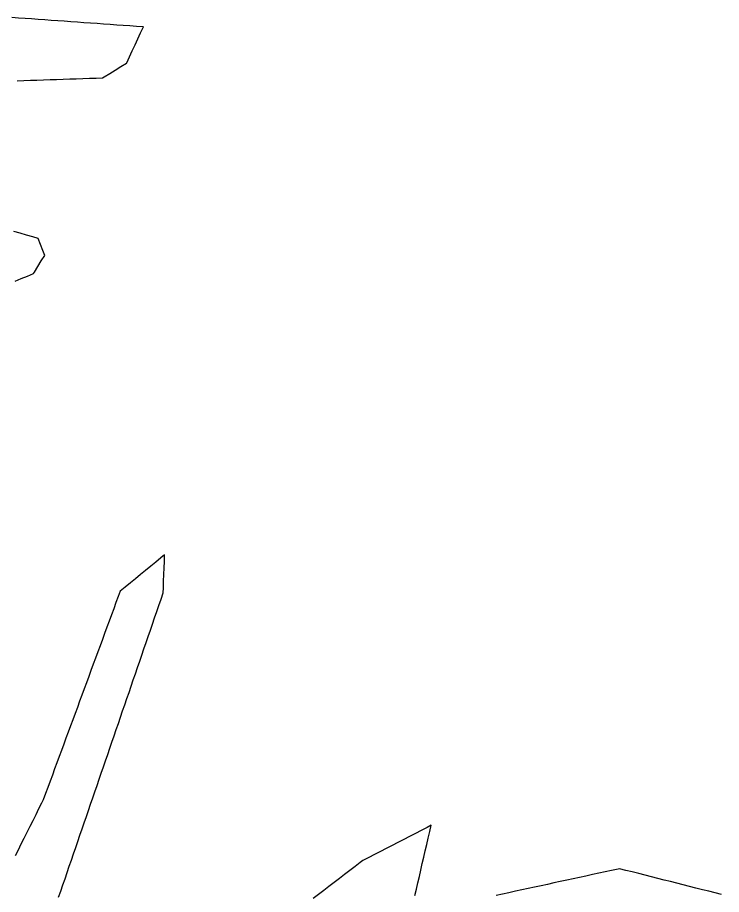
# Model space of a CAD drawing. Header units: millimetres. Extents: x 0 to 2762, y 6 to 2482.
# Drawn here: x 2007.8 to 2115, y 1492.2 to 1625.7 of the extents above; entities that cross this region are included whole.
import ezdxf

# ---------------------------------------------------------------- set-up
doc = ezdxf.new("R2010")
doc.units = ezdxf.units.MM
doc.layers.add('ALL_ISLANDS', color=7, linetype='Continuous')
doc.layers.add('OUTLINE_ISLAND_01', color=7, linetype='Continuous')

msp = doc.modelspace()

# ---------------------------------------------------------------- linework, layer by layer
at = {"layer": 'ALL_ISLANDS'}
for points in [[(2007.7785, 1616.0703), (2008.778, 1616.1037), (2009.7774, 1616.137), (2010.7769, 1616.1704), (2011.7763, 1616.2037), (2012.7758, 1616.2371), (2013.7752, 1616.2704), (2014.7746, 1616.3038), (2015.7741, 1616.3371), (2016.7735, 1616.3705), (2017.773, 1616.4038), (2018.7724, 1616.4372), (2019.7719, 1616.4705), (2020.7713, 1616.5039), (2021.0023, 1616.6455), (2021.8549, 1617.168), (2022.7075, 1617.6906), (2023.5601, 1618.2132), (2024.4127, 1618.7358), (2024.4473, 1618.8102), (2024.8701, 1619.7164), (2025.2928, 1620.6226), (2025.7156, 1621.5289), (2026.1383, 1622.4351), (2026.5611, 1623.3414), (2026.9838, 1624.2476), (2026.9184, 1624.2523), (2025.921, 1624.3239), (2024.9235, 1624.3954), (2023.9261, 1624.467), (2022.9287, 1624.5385), (2021.9312, 1624.61), (2020.9338, 1624.6816), (2019.9363, 1624.7531), (2018.9389, 1624.8247), (2017.9415, 1624.8962), (2016.944, 1624.9678), (2015.9466, 1625.0393), (2014.9492, 1625.1109), (2013.9517, 1625.1824), (2012.9543, 1625.2539), (2011.9568, 1625.3255), (2010.9594, 1625.397), (2009.962, 1625.4686), (2008.9645, 1625.5401), (2007.9671, 1625.6117), (2006.9697, 1625.6832)], [(2007.4709, 1585.5449), (2008.3955, 1585.9259), (2009.32, 1586.307), (2010.2446, 1586.6881), (2010.3883, 1586.9186), (2010.9174, 1587.7671), (2011.4466, 1588.6156), (2011.9758, 1589.4641), (2011.693, 1590.1881), (2011.3293, 1591.1196), (2010.9655, 1592.0511), (2010.1297, 1592.2907), (2009.1685, 1592.5663), (2008.2072, 1592.8419), (2007.2459, 1593.1175)], [(2014.0821, 1491.7283), (2014.407, 1492.6741), (2014.7319, 1493.6198), (2015.0568, 1494.5655), (2015.3817, 1495.5113), (2015.7066, 1496.457), (2016.0316, 1497.4028), (2016.3565, 1498.3485), (2016.6814, 1499.2943), (2017.0063, 1500.24), (2017.3312, 1501.1858), (2017.6561, 1502.1315), (2017.981, 1503.0772), (2018.3059, 1504.023), (2018.6309, 1504.9687), (2018.9558, 1505.9145), (2019.2807, 1506.8602), (2019.6056, 1507.806), (2019.9305, 1508.7517), (2020.2554, 1509.6975), (2020.5803, 1510.6432), (2020.9052, 1511.5889), (2021.2302, 1512.5347), (2021.5551, 1513.4804), (2021.88, 1514.4262), (2022.2049, 1515.3719), (2022.5298, 1516.3177), (2022.8547, 1517.2634), (2023.1796, 1518.2091), (2023.5045, 1519.1549), (2023.8295, 1520.1006), (2024.1544, 1521.0464), (2024.4793, 1521.9921), (2024.8042, 1522.9379), (2025.1291, 1523.8836), (2025.454, 1524.8294), (2025.7789, 1525.7751), (2026.1038, 1526.7208), (2026.4288, 1527.6666), (2026.7537, 1528.6123), (2027.0786, 1529.5581), (2027.4035, 1530.5038), (2027.7284, 1531.4496), (2028.0533, 1532.3953), (2028.3782, 1533.3411), (2028.7031, 1534.2868), (2029.0281, 1535.2325), (2029.353, 1536.1783), (2029.6779, 1537.124), (2030.0028, 1538.0698), (2030.0335, 1538.8735), (2030.0716, 1539.8728), (2030.1098, 1540.872), (2030.148, 1541.8713), (2030.1861, 1542.8706), (2030.2243, 1543.8699), (2029.6543, 1543.4044), (2028.8797, 1542.7719), (2028.1051, 1542.1395), (2027.3305, 1541.507), (2026.5559, 1540.8745), (2025.7814, 1540.2421), (2025.0068, 1539.6096), (2024.2322, 1538.9771), (2023.4576, 1538.3447), (2023.1607, 1537.5397), (2022.8146, 1536.6015), (2022.4685, 1535.6633), (2022.1224, 1534.7251), (2021.7763, 1533.7869), (2021.4302, 1532.8487), (2021.0841, 1531.9105), (2020.738, 1530.9723), (2020.3919, 1530.0341), (2020.0458, 1529.0958), (2019.6997, 1528.1576), (2019.3537, 1527.2194), (2019.0076, 1526.2812), (2018.6615, 1525.343), (2018.3154, 1524.4048), (2017.9693, 1523.4666), (2017.6232, 1522.5284), (2017.2771, 1521.5902), (2016.931, 1520.652), (2016.5849, 1519.7138), (2016.2388, 1518.7756), (2015.8928, 1517.8374), (2015.5467, 1516.8992), (2015.2006, 1515.961), (2014.8545, 1515.0228), (2014.5084, 1514.0846), (2014.1623, 1513.1464), (2013.8162, 1512.2082), (2013.4701, 1511.27), (2013.124, 1510.3318), (2012.7779, 1509.3936), (2012.4318, 1508.4554), (2012.0858, 1507.5172), (2011.7397, 1506.579), (2011.4856, 1506.0721), (2011.0375, 1505.1781), (2010.5894, 1504.2841), (2010.1413, 1503.3902), (2009.6932, 1502.4962), (2009.2451, 1501.6022), (2008.7971, 1500.7082), (2008.349, 1499.8142), (2007.9009, 1498.9202), (2007.4528, 1498.0262)], [(2068.3311, 1491.9878), (2068.5572, 1492.9619), (2068.7832, 1493.936), (2069.0093, 1494.9101), (2069.2354, 1495.8842), (2069.4615, 1496.8583), (2069.6876, 1497.8324), (2069.9137, 1498.8065), (2070.1398, 1499.7806), (2070.3659, 1500.7547), (2070.592, 1501.7288), (2070.8181, 1502.7029), (2070.1835, 1502.3755), (2069.2948, 1501.9169), (2068.4061, 1501.4584), (2067.5175, 1500.9998), (2066.6288, 1500.5412), (2065.7402, 1500.0827), (2064.8515, 1499.6241), (2063.9628, 1499.1656), (2063.0742, 1498.707), (2062.1855, 1498.2484), (2061.2968, 1497.7899), (2060.4082, 1497.3313), (2060.0102, 1497.027), (2059.2158, 1496.4196), (2058.4214, 1495.8122), (2057.627, 1495.2048), (2056.8326, 1494.5973), (2056.0382, 1493.9899), (2055.2438, 1493.3825), (2054.4494, 1492.7751), (2053.6551, 1492.1677), (2052.8607, 1491.5603)], [(2115.0125, 1492.154), (2114.043, 1492.3992), (2113.0735, 1492.6443), (2112.104, 1492.8895), (2111.1345, 1493.1347), (2110.165, 1493.3798), (2109.1956, 1493.625), (2108.2261, 1493.8702), (2107.2566, 1494.1153), (2106.2871, 1494.3605), (2105.3176, 1494.6057), (2104.3482, 1494.8509), (2103.3787, 1495.096), (2102.4092, 1495.3412), (2101.4397, 1495.5864), (2100.4702, 1495.8315), (2099.5008, 1496.0767), (2099.2647, 1496.0257), (2098.2873, 1495.8145), (2097.3098, 1495.6033), (2096.3324, 1495.3921), (2095.3549, 1495.1809), (2094.3775, 1494.9697), (2093.4001, 1494.7586), (2092.4226, 1494.5474), (2091.4452, 1494.3362), (2090.4677, 1494.125), (2089.4903, 1493.9138), (2088.5128, 1493.7026), (2087.5354, 1493.4914), (2086.5579, 1493.2802), (2085.5805, 1493.069), (2084.603, 1492.8578), (2083.6256, 1492.6467), (2082.6482, 1492.4355), (2081.6707, 1492.2243), (2080.6933, 1492.0131)]]:
    msp.add_lwpolyline(points, dxfattribs=at)
at = {"layer": 'OUTLINE_ISLAND_01'}
for points in [[(2007.7785, 1616.0703), (2008.778, 1616.1037), (2009.7774, 1616.137), (2010.7769, 1616.1704), (2011.7763, 1616.2037), (2012.7758, 1616.2371), (2013.7752, 1616.2704), (2014.7746, 1616.3038), (2015.7741, 1616.3371), (2016.7735, 1616.3705), (2017.773, 1616.4038), (2018.7724, 1616.4372), (2019.7719, 1616.4705), (2020.7713, 1616.5039), (2021.0023, 1616.6455), (2021.8549, 1617.168), (2022.7075, 1617.6906), (2023.5601, 1618.2132), (2024.4127, 1618.7358), (2024.4473, 1618.8102), (2024.8701, 1619.7164), (2025.2928, 1620.6226), (2025.7156, 1621.5289), (2026.1383, 1622.4351), (2026.5611, 1623.3414), (2026.9838, 1624.2476), (2026.9184, 1624.2523), (2025.921, 1624.3239), (2024.9235, 1624.3954), (2023.9261, 1624.467), (2022.9287, 1624.5385), (2021.9312, 1624.61), (2020.9338, 1624.6816), (2019.9363, 1624.7531), (2018.9389, 1624.8247), (2017.9415, 1624.8962), (2016.944, 1624.9678), (2015.9466, 1625.0393), (2014.9492, 1625.1109), (2013.9517, 1625.1824), (2012.9543, 1625.2539), (2011.9568, 1625.3255), (2010.9594, 1625.397), (2009.962, 1625.4686), (2008.9645, 1625.5401), (2007.9671, 1625.6117), (2006.9697, 1625.6832)], [(2007.4709, 1585.5449), (2008.3955, 1585.9259), (2009.32, 1586.307), (2010.2446, 1586.6881), (2010.3883, 1586.9186), (2010.9174, 1587.7671), (2011.4466, 1588.6156), (2011.9758, 1589.4641), (2011.693, 1590.1881), (2011.3293, 1591.1196), (2010.9655, 1592.0511), (2010.1297, 1592.2907), (2009.1685, 1592.5663), (2008.2072, 1592.8419), (2007.2459, 1593.1175)], [(2014.0821, 1491.7283), (2014.407, 1492.6741), (2014.7319, 1493.6198), (2015.0568, 1494.5655), (2015.3817, 1495.5113), (2015.7066, 1496.457), (2016.0316, 1497.4028), (2016.3565, 1498.3485), (2016.6814, 1499.2943), (2017.0063, 1500.24), (2017.3312, 1501.1858), (2017.6561, 1502.1315), (2017.981, 1503.0772), (2018.3059, 1504.023), (2018.6309, 1504.9687), (2018.9558, 1505.9145), (2019.2807, 1506.8602), (2019.6056, 1507.806), (2019.9305, 1508.7517), (2020.2554, 1509.6975), (2020.5803, 1510.6432), (2020.9052, 1511.5889), (2021.2302, 1512.5347), (2021.5551, 1513.4804), (2021.88, 1514.4262), (2022.2049, 1515.3719), (2022.5298, 1516.3177), (2022.8547, 1517.2634), (2023.1796, 1518.2091), (2023.5045, 1519.1549), (2023.8295, 1520.1006), (2024.1544, 1521.0464), (2024.4793, 1521.9921), (2024.8042, 1522.9379), (2025.1291, 1523.8836), (2025.454, 1524.8294), (2025.7789, 1525.7751), (2026.1038, 1526.7208), (2026.4288, 1527.6666), (2026.7537, 1528.6123), (2027.0786, 1529.5581), (2027.4035, 1530.5038), (2027.7284, 1531.4496), (2028.0533, 1532.3953), (2028.3782, 1533.3411), (2028.7031, 1534.2868), (2029.0281, 1535.2325), (2029.353, 1536.1783), (2029.6779, 1537.124), (2030.0028, 1538.0698), (2030.0335, 1538.8735), (2030.0716, 1539.8728), (2030.1098, 1540.872), (2030.148, 1541.8713), (2030.1861, 1542.8706), (2030.2243, 1543.8699), (2029.6543, 1543.4044), (2028.8797, 1542.7719), (2028.1051, 1542.1395), (2027.3305, 1541.507), (2026.5559, 1540.8745), (2025.7814, 1540.2421), (2025.0068, 1539.6096), (2024.2322, 1538.9771), (2023.4576, 1538.3447), (2023.1607, 1537.5397), (2022.8146, 1536.6015), (2022.4685, 1535.6633), (2022.1224, 1534.7251), (2021.7763, 1533.7869), (2021.4302, 1532.8487), (2021.0841, 1531.9105), (2020.738, 1530.9723), (2020.3919, 1530.0341), (2020.0458, 1529.0958), (2019.6997, 1528.1576), (2019.3537, 1527.2194), (2019.0076, 1526.2812), (2018.6615, 1525.343), (2018.3154, 1524.4048), (2017.9693, 1523.4666), (2017.6232, 1522.5284), (2017.2771, 1521.5902), (2016.931, 1520.652), (2016.5849, 1519.7138), (2016.2388, 1518.7756), (2015.8928, 1517.8374), (2015.5467, 1516.8992), (2015.2006, 1515.961), (2014.8545, 1515.0228), (2014.5084, 1514.0846), (2014.1623, 1513.1464), (2013.8162, 1512.2082), (2013.4701, 1511.27), (2013.124, 1510.3318), (2012.7779, 1509.3936), (2012.4318, 1508.4554), (2012.0858, 1507.5172), (2011.7397, 1506.579), (2011.4856, 1506.0721), (2011.0375, 1505.1781), (2010.5894, 1504.2841), (2010.1413, 1503.3902), (2009.6932, 1502.4962), (2009.2451, 1501.6022), (2008.7971, 1500.7082), (2008.349, 1499.8142), (2007.9009, 1498.9202), (2007.4528, 1498.0262)], [(2068.3311, 1491.9878), (2068.5572, 1492.9619), (2068.7832, 1493.936), (2069.0093, 1494.9101), (2069.2354, 1495.8842), (2069.4615, 1496.8583), (2069.6876, 1497.8324), (2069.9137, 1498.8065), (2070.1398, 1499.7806), (2070.3659, 1500.7547), (2070.592, 1501.7288), (2070.8181, 1502.7029), (2070.1835, 1502.3755), (2069.2948, 1501.9169), (2068.4061, 1501.4584), (2067.5175, 1500.9998), (2066.6288, 1500.5412), (2065.7402, 1500.0827), (2064.8515, 1499.6241), (2063.9628, 1499.1656), (2063.0742, 1498.707), (2062.1855, 1498.2484), (2061.2968, 1497.7899), (2060.4082, 1497.3313), (2060.0102, 1497.027), (2059.2158, 1496.4196), (2058.4214, 1495.8122), (2057.627, 1495.2048), (2056.8326, 1494.5973), (2056.0382, 1493.9899), (2055.2438, 1493.3825), (2054.4494, 1492.7751), (2053.6551, 1492.1677), (2052.8607, 1491.5603)], [(2115.0125, 1492.154), (2114.043, 1492.3992), (2113.0735, 1492.6443), (2112.104, 1492.8895), (2111.1345, 1493.1347), (2110.165, 1493.3798), (2109.1956, 1493.625), (2108.2261, 1493.8702), (2107.2566, 1494.1153), (2106.2871, 1494.3605), (2105.3176, 1494.6057), (2104.3482, 1494.8509), (2103.3787, 1495.096), (2102.4092, 1495.3412), (2101.4397, 1495.5864), (2100.4702, 1495.8315), (2099.5008, 1496.0767), (2099.2647, 1496.0257), (2098.2873, 1495.8145), (2097.3098, 1495.6033), (2096.3324, 1495.3921), (2095.3549, 1495.1809), (2094.3775, 1494.9697), (2093.4001, 1494.7586), (2092.4226, 1494.5474), (2091.4452, 1494.3362), (2090.4677, 1494.125), (2089.4903, 1493.9138), (2088.5128, 1493.7026), (2087.5354, 1493.4914), (2086.5579, 1493.2802), (2085.5805, 1493.069), (2084.603, 1492.8578), (2083.6256, 1492.6467), (2082.6482, 1492.4355), (2081.6707, 1492.2243), (2080.6933, 1492.0131)]]:
    msp.add_lwpolyline(points, dxfattribs=at)

doc.saveas('drawing.dxf')
